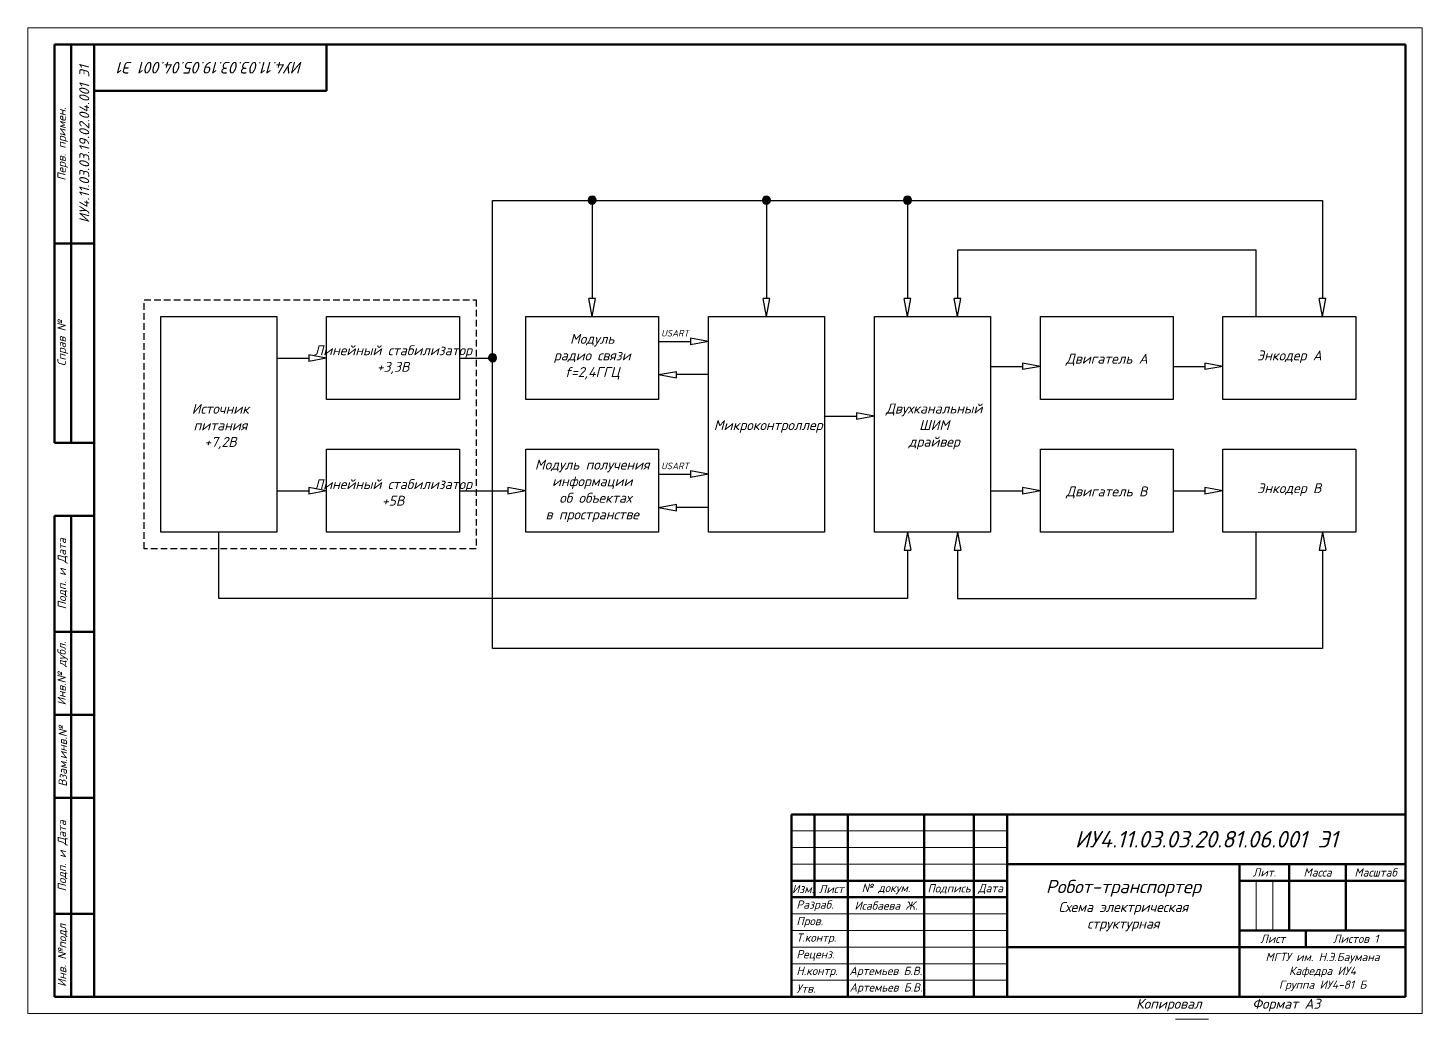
# Model space of a CAD drawing. Header units: millimetres. Extents: x 2470 to 6390, y 1560 to 2814.
# Drawn here: x 2470 to 2890, y 2218.3 to 2517 of the extents above; entities that cross this region are included whole.
import ezdxf

# ---------------------------------------------------------------- set-up
doc = ezdxf.new("R2010")
doc.units = ezdxf.units.MM
doc.linetypes.add('JIS_02_2.0', pattern=[3, 2, -1])
for name, color, linetype, lineweight in [('border', 7, 'Continuous', 70), ('Sheet', 7, 'Continuous', 30), ('Text', 7, 'Continuous', 18)]:
    doc.layers.add(name, color=color, linetype=linetype, lineweight=lineweight)
doc.styles.add('Main', font='isocpeur.ttf', dxfattribs={"oblique": 15, "height": 3})

msp = doc.modelspace()

# ---------------------------------------------------------------- hatches: boundary and pattern name
at = {"layer": 'Sheet'}
h = msp.add_hatch(color=256, dxfattribs=at)
h.dxf.hatch_style = 1
edge = h.paths.add_edge_path()
edge.add_line((2639.977, 2465.087), (2641.194, 2465.087))
edge.add_ellipse((2639.977, 2465.087), major_axis=(-1.217, 0), ratio=0.9999896, start_angle=90, end_angle=180, ccw=False)
edge.add_line((2639.977, 2463.87), (2639.977, 2465.087))
edge = h.paths.add_edge_path()
edge.add_ellipse((2639.977, 2465.087), major_axis=(-1.217, 0), ratio=0.9999896, start_angle=0, end_angle=90, ccw=False)
edge.add_line((2638.76, 2465.087), (2639.977, 2465.087))
edge.add_line((2639.977, 2465.087), (2639.977, 2463.87))
edge = h.paths.add_edge_path()
edge.add_ellipse((2639.977, 2465.087), major_axis=(-1.217, 0), ratio=0.9999896, start_angle=180, end_angle=360, ccw=False)
edge.add_line((2641.194, 2465.087), (2639.977, 2465.087))
edge.add_line((2639.977, 2465.087), (2638.76, 2465.087))
h = msp.add_hatch(color=256, dxfattribs=at)
h.dxf.hatch_style = 1
edge = h.paths.add_edge_path()
edge.add_line((2639.977, 2465.087), (2641.194, 2465.087))
edge.add_ellipse((2639.977, 2465.087), major_axis=(-1.217, 0), ratio=0.9999896, start_angle=90, end_angle=180, ccw=False)
edge.add_line((2639.977, 2463.87), (2639.977, 2465.087))
edge = h.paths.add_edge_path()
edge.add_ellipse((2639.977, 2465.087), major_axis=(-1.217, 0), ratio=0.9999896, start_angle=0, end_angle=90, ccw=False)
edge.add_line((2638.76, 2465.087), (2639.977, 2465.087))
edge.add_line((2639.977, 2465.087), (2639.977, 2463.87))
edge = h.paths.add_edge_path()
edge.add_ellipse((2639.977, 2465.087), major_axis=(-1.217, 0), ratio=0.9999896, start_angle=180, end_angle=360, ccw=False)
edge.add_line((2641.194, 2465.087), (2639.977, 2465.087))
edge.add_line((2639.977, 2465.087), (2638.76, 2465.087))
h = msp.add_hatch(color=256, dxfattribs=at)
h.dxf.hatch_style = 1
edge = h.paths.add_edge_path()
edge.add_line((2692.477, 2465.087), (2693.694, 2465.087))
edge.add_ellipse((2692.477, 2465.087), major_axis=(-1.217, 0), ratio=0.9999896, start_angle=90, end_angle=180, ccw=False)
edge.add_line((2692.477, 2463.87), (2692.477, 2465.087))
edge = h.paths.add_edge_path()
edge.add_ellipse((2692.477, 2465.087), major_axis=(-1.217, 0), ratio=0.9999896, start_angle=0, end_angle=90, ccw=False)
edge.add_line((2691.26, 2465.087), (2692.477, 2465.087))
edge.add_line((2692.477, 2465.087), (2692.477, 2463.87))
edge = h.paths.add_edge_path()
edge.add_ellipse((2692.477, 2465.087), major_axis=(-1.217, 0), ratio=0.9999896, start_angle=180, end_angle=360, ccw=False)
edge.add_line((2693.694, 2465.087), (2692.477, 2465.087))
edge.add_line((2692.477, 2465.087), (2691.26, 2465.087))
h = msp.add_hatch(color=256, dxfattribs=at)
h.dxf.hatch_style = 1
edge = h.paths.add_edge_path()
edge.add_line((2692.477, 2465.087), (2693.694, 2465.087))
edge.add_ellipse((2692.477, 2465.087), major_axis=(-1.217, 0), ratio=0.9999896, start_angle=90, end_angle=180, ccw=False)
edge.add_line((2692.477, 2463.87), (2692.477, 2465.087))
edge = h.paths.add_edge_path()
edge.add_ellipse((2692.477, 2465.087), major_axis=(-1.217, 0), ratio=0.9999896, start_angle=0, end_angle=90, ccw=False)
edge.add_line((2691.26, 2465.087), (2692.477, 2465.087))
edge.add_line((2692.477, 2465.087), (2692.477, 2463.87))
edge = h.paths.add_edge_path()
edge.add_ellipse((2692.477, 2465.087), major_axis=(-1.217, 0), ratio=0.9999896, start_angle=180, end_angle=360, ccw=False)
edge.add_line((2693.694, 2465.087), (2692.477, 2465.087))
edge.add_line((2692.477, 2465.087), (2691.26, 2465.087))
h = msp.add_hatch(color=256, dxfattribs=at)
h.dxf.hatch_style = 1
edge = h.paths.add_edge_path()
edge.add_line((2734.977, 2465.087), (2736.194, 2465.087))
edge.add_ellipse((2734.977, 2465.087), major_axis=(-1.217, 0), ratio=0.9999896, start_angle=90, end_angle=180, ccw=False)
edge.add_line((2734.977, 2463.87), (2734.977, 2465.087))
edge = h.paths.add_edge_path()
edge.add_ellipse((2734.977, 2465.087), major_axis=(-1.217, 0), ratio=0.9999896, start_angle=0, end_angle=90, ccw=False)
edge.add_line((2733.76, 2465.087), (2734.977, 2465.087))
edge.add_line((2734.977, 2465.087), (2734.977, 2463.87))
edge = h.paths.add_edge_path()
edge.add_ellipse((2734.977, 2465.087), major_axis=(-1.217, 0), ratio=0.9999896, start_angle=180, end_angle=360, ccw=False)
edge.add_line((2736.194, 2465.087), (2734.977, 2465.087))
edge.add_line((2734.977, 2465.087), (2733.76, 2465.087))
h = msp.add_hatch(color=256, dxfattribs=at)
h.dxf.hatch_style = 1
edge = h.paths.add_edge_path()
edge.add_line((2734.977, 2465.087), (2736.194, 2465.087))
edge.add_ellipse((2734.977, 2465.087), major_axis=(-1.217, 0), ratio=0.9999896, start_angle=90, end_angle=180, ccw=False)
edge.add_line((2734.977, 2463.87), (2734.977, 2465.087))
edge = h.paths.add_edge_path()
edge.add_ellipse((2734.977, 2465.087), major_axis=(-1.217, 0), ratio=0.9999896, start_angle=0, end_angle=90, ccw=False)
edge.add_line((2733.76, 2465.087), (2734.977, 2465.087))
edge.add_line((2734.977, 2465.087), (2734.977, 2463.87))
edge = h.paths.add_edge_path()
edge.add_ellipse((2734.977, 2465.087), major_axis=(-1.217, 0), ratio=0.9999896, start_angle=180, end_angle=360, ccw=False)
edge.add_line((2736.194, 2465.087), (2734.977, 2465.087))
edge.add_line((2734.977, 2465.087), (2733.76, 2465.087))
h = msp.add_hatch(color=256, dxfattribs=at)
h.dxf.hatch_style = 1
edge = h.paths.add_edge_path()
edge.add_line((2609.977, 2417.587), (2611.194, 2417.587))
edge.add_ellipse((2609.977, 2417.587), major_axis=(-1.217, 0), ratio=0.9999896, start_angle=90, end_angle=180, ccw=False)
edge.add_line((2609.977, 2416.37), (2609.977, 2417.587))
edge = h.paths.add_edge_path()
edge.add_ellipse((2609.977, 2417.587), major_axis=(-1.217, 0), ratio=0.9999896, start_angle=0, end_angle=90, ccw=False)
edge.add_line((2608.76, 2417.587), (2609.977, 2417.587))
edge.add_line((2609.977, 2417.587), (2609.977, 2416.37))
edge = h.paths.add_edge_path()
edge.add_ellipse((2609.977, 2417.587), major_axis=(-1.217, 0), ratio=0.9999896, start_angle=180, end_angle=360, ccw=False)
edge.add_line((2611.194, 2417.587), (2609.977, 2417.587))
edge.add_line((2609.977, 2417.587), (2608.76, 2417.587))
h = msp.add_hatch(color=256, dxfattribs=at)
h.dxf.hatch_style = 1
edge = h.paths.add_edge_path()
edge.add_line((2609.977, 2417.587), (2611.194, 2417.587))
edge.add_ellipse((2609.977, 2417.587), major_axis=(-1.217, 0), ratio=0.9999896, start_angle=90, end_angle=180, ccw=False)
edge.add_line((2609.977, 2416.37), (2609.977, 2417.587))
edge = h.paths.add_edge_path()
edge.add_ellipse((2609.977, 2417.587), major_axis=(-1.217, 0), ratio=0.9999896, start_angle=0, end_angle=90, ccw=False)
edge.add_line((2608.76, 2417.587), (2609.977, 2417.587))
edge.add_line((2609.977, 2417.587), (2609.977, 2416.37))
edge = h.paths.add_edge_path()
edge.add_ellipse((2609.977, 2417.587), major_axis=(-1.217, 0), ratio=0.9999896, start_angle=180, end_angle=360, ccw=False)
edge.add_line((2611.194, 2417.587), (2609.977, 2417.587))
edge.add_line((2609.977, 2417.587), (2608.76, 2417.587))

# ---------------------------------------------------------------- linework, layer by layer
at = {"layer": 'border', "lineweight": 18}
for p, q in [((2470, 2220), (2470, 2517)), ((2470, 2517), (2890, 2517)), ((2470, 2517), (2490, 2517)), ((2890, 2517), (2890, 2220)), ((2700, 2275), (2765, 2275)), ((2700, 2270), (2765, 2270)), ((2700, 2270), (2765, 2270)), ((2765, 2265), (2700, 2265)), ((2840, 2260), (2840, 2245)), ((2840, 2245), (2840, 2260)), ((2840, 2260), (2840, 2245)), ((2840, 2245), (2840, 2260)), ((2840, 2260), (2840, 2245)), ((2845, 2260), (2845, 2245)), ((2700, 2245), (2717, 2245)), ((2765, 2245), (2717, 2245)), ((2700, 2240), (2717, 2240)), ((2765, 2240), (2717, 2240)), ((2700, 2235), (2765, 2235)), ((2890, 2220), (2470, 2220)), ((2815.679, 2218.289), (2825.679, 2218.289))]:
    msp.add_line(p, q, dxfattribs=at)
at = {"layer": 'border', "lineweight": 70}
for p, q in [((2483, 2512), (2478, 2512)), ((2483, 2452), (2483, 2512)), ((2483, 2512), (2490, 2512)), ((2490, 2512), (2885, 2512)), ((2490, 2512), (2490, 2225)), ((2560, 2498), (2560, 2512)), ((2885, 2225), (2885, 2512)), ((2490, 2498), (2560, 2498)), ((2478, 2452), (2490, 2452)), ((2483, 2452), (2483, 2392)), ((2483, 2392), (2478, 2392)), ((2490, 2392), (2483, 2392)), ((2490, 2370), (2478, 2370)), ((2478, 2370), (2478, 2225)), ((2483, 2225), (2483, 2370)), ((2490, 2335), (2478, 2335)), ((2490, 2310), (2478, 2310)), ((2885, 2280), (2700, 2280)), ((2700, 2280), (2700, 2225)), ((2707, 2280), (2707, 2255)), ((2717, 2225), (2717, 2280)), ((2740, 2280), (2740, 2225)), ((2755, 2280), (2755, 2225)), ((2765, 2280), (2885, 2280)), ((2765, 2280), (2765, 2265)), ((2885, 2225), (2885, 2280)), ((2885, 2265), (2765, 2265)), ((2835, 2265), (2835, 2225)), ((2850, 2265), (2850, 2245)), ((2867, 2265), (2867, 2245)), ((2740, 2260), (2700, 2260)), ((2740, 2260), (2755, 2260)), ((2755, 2260), (2765, 2260)), ((2835, 2260), (2885, 2260)), ((2700, 2255), (2765, 2255)), ((2490, 2250), (2478, 2250)), ((2835, 2245), (2885, 2245)), ((2855, 2240), (2855, 2245)), ((2835, 2240), (2765, 2240)), ((2835, 2240), (2885, 2240)), ((2478, 2225), (2490, 2225)), ((2490, 2225), (2885, 2225)), ((2700, 2225), (2885, 2225))]:
    msp.add_line(p, q, dxfattribs=at)
at = {"layer": 'border'}
for p, q in [((2478, 2512), (2478, 2392)), ((2478, 2250), (2478, 2285)), ((2478, 2285), (2490, 2285)), ((2755, 2280), (2765, 2280)), ((2765, 2280), (2765, 2225)), ((2700, 2275), (2700, 2275)), ((2700, 2260), (2700, 2255)), ((2740, 2260), (2740, 2255)), ((2755, 2260), (2755, 2255)), ((2717, 2250), (2717, 2255)), ((2755, 2252.5), (2755, 2252.5)), ((2755, 2252.5), (2755, 2252.5)), ((2755, 2252.5), (2755, 2252.5)), ((2717, 2250), (2717, 2245)), ((2717, 2247.5), (2717, 2247.5)), ((2717, 2240), (2717, 2240))]:
    msp.add_line(p, q, dxfattribs=at)
at = {"layer": 'border', "lineweight": 40}
for p, q in [((2740, 2280), (2717, 2280)), ((2850, 2280), (2850, 2280)), ((2885, 2280), (2867, 2280)), ((2885, 2265), (2885, 2260)), ((2885, 2265), (2885, 2260)), ((2885, 2225), (2885, 2225))]:
    msp.add_line(p, q, dxfattribs=at)
at = {"layer": 'border', "lineweight": 20}
for p, q in [((2700, 2250), (2765, 2250)), ((2700, 2250), (2765, 2250)), ((2700, 2230), (2765, 2230)), ((2700, 2230), (2717, 2230)), ((2740, 2230), (2765, 2230))]:
    msp.add_line(p, q, dxfattribs=at)
at = {"layer": 'Sheet'}
for p, q in [((2610, 2417.5), (2610, 2465)), ((2610, 2465), (2860, 2465)), ((2640, 2465), (2640, 2435.409)), ((2692.5, 2465), (2692.5, 2435.409)), ((2735, 2465), (2735, 2435.409)), ((2860, 2465), (2860, 2435.409)), ((2750, 2450), (2750, 2435.409)), ((2840, 2450), (2750, 2450)), ((2840, 2430), (2840, 2450)), ((2640, 2430), (2639.002, 2435.409)), ((2640.998, 2435.409), (2639.002, 2435.409)), ((2640, 2430), (2640.998, 2435.409)), ((2692.5, 2430), (2691.502, 2435.409)), ((2693.498, 2435.409), (2691.502, 2435.409)), ((2692.5, 2430), (2693.498, 2435.409)), ((2735, 2430), (2734.002, 2435.409)), ((2735.998, 2435.409), (2734.002, 2435.409)), ((2735, 2430), (2735.998, 2435.409)), ((2750, 2430), (2749.002, 2435.409)), ((2750.998, 2435.409), (2749.002, 2435.409)), ((2750, 2430), (2750.998, 2435.409)), ((2860, 2430), (2859.002, 2435.409)), ((2860.998, 2435.409), (2859.002, 2435.409)), ((2860, 2430), (2860.998, 2435.409)), ((2675, 2422.5), (2669.591, 2423.498)), ((2669.591, 2423.498), (2669.591, 2421.502)), ((2660, 2422.5), (2669.591, 2422.5)), ((2675, 2422.5), (2669.591, 2421.502)), ((2545, 2417.5), (2554.591, 2417.5)), ((2560, 2417.5), (2554.591, 2418.498)), ((2554.591, 2418.498), (2554.591, 2416.502)), ((2560, 2417.5), (2554.591, 2416.502)), ((2600, 2417.5), (2610, 2417.5)), ((2610, 2330), (2610, 2417.5)), ((2760, 2415), (2769.591, 2415)), ((2775, 2415), (2769.591, 2415.998)), ((2769.591, 2415.998), (2769.591, 2414.002)), ((2775, 2415), (2769.591, 2414.002)), ((2815, 2415), (2824.591, 2415)), ((2830, 2415), (2824.591, 2415.998)), ((2824.591, 2415.998), (2824.591, 2414.002)), ((2830, 2415), (2824.591, 2414.002)), ((2660, 2412.5), (2665.409, 2413.498)), ((2660, 2412.5), (2665.409, 2411.502)), ((2665.409, 2411.502), (2665.409, 2413.498)), ((2675, 2412.5), (2665.409, 2412.5)), ((2710, 2400), (2719.591, 2400)), ((2725, 2400), (2719.591, 2400.998)), ((2719.591, 2400.998), (2719.591, 2399.002)), ((2725, 2400), (2719.591, 2399.002)), ((2660, 2382.5), (2669.591, 2382.5)), ((2675, 2382.5), (2669.591, 2383.498)), ((2669.591, 2383.498), (2669.591, 2381.502)), ((2675, 2382.5), (2669.591, 2381.502)), ((2545, 2377.5), (2554.591, 2377.5)), ((2560, 2377.5), (2554.591, 2378.498)), ((2554.591, 2378.498), (2554.591, 2376.502)), ((2560, 2377.5), (2554.591, 2376.502)), ((2600, 2377.5), (2614.591, 2377.5)), ((2620, 2377.5), (2614.591, 2378.498)), ((2614.591, 2378.498), (2614.591, 2376.502)), ((2620, 2377.5), (2614.591, 2376.502)), ((2760, 2377.5), (2769.591, 2377.5)), ((2775, 2377.5), (2769.591, 2378.498)), ((2769.591, 2378.498), (2769.591, 2376.502)), ((2775, 2377.5), (2769.591, 2376.502)), ((2815, 2377.5), (2824.591, 2377.5)), ((2830, 2377.5), (2824.591, 2378.498)), ((2824.591, 2378.498), (2824.591, 2376.502)), ((2830, 2377.5), (2824.591, 2376.502)), ((2660, 2372.5), (2665.409, 2373.498)), ((2665.409, 2371.502), (2665.409, 2373.498)), ((2660, 2372.5), (2665.409, 2371.502)), ((2675, 2372.5), (2665.409, 2372.5)), ((2527.5, 2345), (2527.5, 2365)), ((2735, 2365), (2734.002, 2359.591)), ((2735, 2365), (2735.998, 2359.591)), ((2750, 2365), (2749.002, 2359.591)), ((2750, 2365), (2750.998, 2359.591)), ((2840, 2345), (2840, 2365)), ((2860, 2365), (2859.002, 2359.591)), ((2860, 2365), (2860.998, 2359.591)), ((2734.002, 2359.591), (2735.998, 2359.591)), ((2735, 2359.591), (2735, 2345)), ((2749.002, 2359.591), (2750.998, 2359.591)), ((2750, 2359.591), (2750, 2345)), ((2859.002, 2359.591), (2860.998, 2359.591)), ((2860, 2359.591), (2860, 2347.5)), ((2735, 2345), (2527.5, 2345)), ((2750, 2345), (2840, 2345)), ((2860, 2347.5), (2860, 2330)), ((2860, 2330), (2610, 2330))]:
    msp.add_line(p, q, dxfattribs=at)
at = {"layer": 'Sheet', "linetype": 'JIS_02_2.0'}
msp.add_lwpolyline([(2605, 2360), (2505, 2360), (2505, 2435), (2605, 2435)], close=True, dxfattribs=at)
at = {"layer": 'Sheet'}
for points in [[(2510, 2430), (2545, 2430), (2545, 2365), (2510, 2365)], [(2560, 2430), (2600, 2430), (2600, 2405), (2560, 2405)], [(2620, 2430), (2660, 2430), (2660, 2405), (2620, 2405)], [(2675, 2430), (2710, 2430), (2710, 2365), (2675, 2365)], [(2725, 2430), (2760, 2430), (2760, 2365), (2725, 2365)], [(2775, 2430), (2815, 2430), (2815, 2405), (2775, 2405)], [(2830, 2430), (2870, 2430), (2870, 2405), (2830, 2405)], [(2560, 2390), (2600, 2390), (2600, 2365), (2560, 2365)], [(2620, 2390), (2660, 2390), (2660, 2365), (2620, 2365)], [(2775, 2390), (2815, 2390), (2815, 2365), (2775, 2365)], [(2830, 2390), (2870, 2390), (2870, 2365), (2830, 2365)]]:
    msp.add_lwpolyline(points, close=True, dxfattribs=at)
for centre, start, end in [((2639.977, 2465.087), 0, 180), ((2639.977, 2465.087), 0, 180), ((2639.977, 2465.087), 0, 180), ((2692.477, 2465.087), 0, 180), ((2692.477, 2465.087), 0, 180), ((2692.477, 2465.087), 0, 180), ((2734.977, 2465.087), 0, 180), ((2734.977, 2465.087), 0, 180), ((2734.977, 2465.087), 0, 180), ((2639.977, 2465.087), 180, 0), ((2639.977, 2465.087), 180, 0), ((2639.977, 2465.087), 180, 0), ((2692.477, 2465.087), 180, 0), ((2692.477, 2465.087), 180, 0), ((2692.477, 2465.087), 180, 0), ((2734.977, 2465.087), 180, 0), ((2734.977, 2465.087), 180, 0), ((2734.977, 2465.087), 180, 0), ((2609.977, 2417.587), 0, 180), ((2609.977, 2417.587), 0, 180), ((2609.977, 2417.587), 0, 180), ((2609.977, 2417.587), 180, 0), ((2609.977, 2417.587), 180, 0), ((2609.977, 2417.587), 180, 0)]:
    msp.add_arc(centre, 0.635, start, end, dxfattribs=at)
at = {"layer": 'Sheet', "extrusion": (0, 0, -1)}
for centre in [(2639.977, 2465.087), (2639.977, 2465.087), (2692.477, 2465.087), (2692.477, 2465.087), (2734.977, 2465.087), (2734.977, 2465.087), (2609.977, 2417.587), (2609.977, 2417.587)]:
    msp.add_ellipse(centre, major_axis=(-1.217, 0), ratio=0.9999896, dxfattribs=at)
at = {"layer": 'Text'}
msp.add_line((2815, 2220), (2880, 2220), dxfattribs=at)

# ---------------------------------------------------------------- texts
at = {"layer": 'border', "attachment_point": 5, "style": 'Main'}
for s, width, heights, insert, char_height, rotation in [('\\pxqc;ИУ4.11.03.03.19.02.04.001 Э1', 54.21908, [3], (2486.981, 2482), 3, 90), ('\\pxqc;ИУ4.11.03.03.19.05.04.001 Э1', 116.93347, [12.033], (2525, 2505), 3.5, 180)]:
    msp.add_mtext_dynamic_manual_height_columns(s, width=width, gutter_width=66.064, heights=heights, dxfattribs=dict(at, insert=insert, char_height=char_height, rotation=rotation))
at = {"layer": 'border', "lineweight": 70, "char_height": 2.5, "attachment_point": 5, "rotation": 90, "style": 'Main'}
for s, width, heights, insert in [('\\pxqc;Перв. примен.', 30.37405, [0], (2480.5, 2482)), ('\\pxqc;Справ №', 17.85188, [0], (2480.5, 2422)), ('\\pxqc;Подп. и Дата', 27.71565, [0], (2480.5, 2352.5)), ('Инв.№ дубл.', 25.15279, [0], (2480.5, 2322.5)), ('\\pxqc,t4;Взам.инв.№', 27.09632, [0], (2480.5, 2297.5)), ('\\pxqc;Подп. и Дата', 27.71565, [0], (2480.5, 2267.5)), ('\\pxqc;Инв. №подл', 24.3376, [10.701], (2480.5, 2237.49))]:
    msp.add_mtext_dynamic_manual_height_columns(s, width=width, gutter_width=15, heights=heights, dxfattribs=dict(at, insert=insert))
at = {"layer": 'border', "style": 'Main'}
for s, width, gutter_width, heights, insert, char_height, attachment_point in [('{\\H1.66667x;ИУ4.11.03.03.20.81.06.001 Э1}', 120, 66.064, [15], (2825, 2272.5), 3, 5), ('\\pxqc;{\\H1.33333x;Робот-транспортер\\P}Схема электрическая \\Pструктурная ', 60, 66.064, [0], (2800, 2252.5), 3, 5), ('Изм.', 2.5, 12.5, [0], (2703.5, 2257.5), 2.5, 5), ('\\pxqc;Лист', 5.19616, 12.5, [0], (2712, 2257.5), 2.5, 5), ('\\pxqc;Подпись', 5, 12.5, [0], (2747.5, 2257.5), 2.5, 5), ('Пров.', 7.5, 12.5, [0], (2701.5, 2247.507), 2.5, 4), ('\\pxqc;Лист', 2.5, 12.5, [0], (2845, 2242.5), 2.5, 5), ('Реценз.', 2.5, 12.5, [0], (2701.5, 2237.499), 2.5, 4), ('\\pxqc;МГТУ им. Н.Э.Баумана\\P\\pq*;Кафедра ИУ4\\P\\pqc;Группа ИУ4-81 Б', 47.99945, 66.064, [14.024], (2860, 2232.5), 2.5, 5), ('\\pxqc;Копировал ', 70, 15, [0], (2813.717, 2222.51), 3, 5), ('\\pxql;  Формат А3', 50, 15, [0], (2860, 2222.5), 3, 5)]:
    msp.add_mtext_dynamic_manual_height_columns(s, width=width, gutter_width=gutter_width, heights=heights, dxfattribs=dict(at, insert=insert, char_height=char_height, attachment_point=attachment_point))
at = {"layer": 'border', "char_height": 2.5, "style": 'Main'}
for s, insert, attachment_point in [('\\pxqc;Лит.', (2842.5, 2262.5), 5), ('\\pxqc;Дата', (2760, 2257.5), 5), ('Разраб.', (2701.5, 2252.472), 4), ('\\pxqc;Исабаева Ж.', (2728.5, 2252.5), 5), ('Т.контр.', (2701.5, 2242.5), 4), ('\\pxqc;Листов 1 ', (2870, 2242.5), 5), ('Н.контр.', (2701.5, 2232.5), 4), ('Артемьев Б.В.', (2728.434, 2232.5), 5), ('Утв.', (2701.5, 2227.5), 4), ('Артемьев Б.В.', (2728.5, 2227.5), 5)]:
    msp.add_mtext(s, dxfattribs=dict(at, insert=insert, attachment_point=attachment_point))
at = {"layer": 'border', "char_height": 2.5, "attachment_point": 5, "style": 'Main'}
for s, insert, width in [('\\pxqc;Масса', (2858.5, 2262.5), 8.80675), ('\\pxqc;Масштаб', (2876, 2262.5), 12.13842), ('\\pxqc;№ докум.', (2728.5, 2257.5), 22.84084)]:
    msp.add_mtext(s, dxfattribs=dict(at, insert=insert, width=width))
at = {"layer": 'Text', "lineweight": 70, "attachment_point": 5, "style": 'Main'}
for s, insert, char_height in [('Модуль \\Pрадио связи\\Pf=2,4ГГЦ', (2640, 2417.88), 3), ('USART', (2664.911, 2424.988), 2), ('Линейный стабилизатор\\P+3,3В', (2580, 2417), 3), ('Энкодер A', (2850, 2417.88), 3), ('Двигатель A', (2795, 2417), 3), ('Источник \\Pпитания \\P+7,2В', (2528, 2396.881), 3), ('Двухканальный \\PШИМ\\Pдрайвер', (2743, 2396.881), 3), ('Микроконтроллер', (2693, 2396.881), 3), ('Модуль получения \\Pинформации\\P об объектах \\Pв пространстве', (2640, 2377.471), 3), ('USART', (2664.911, 2384.988), 2), ('Линейный стабилизатор\\P+5В', (2580, 2377), 3), ('Двигатель B', (2795, 2377), 3), ('Энкодер B', (2850, 2377.88), 3)]:
    msp.add_mtext_dynamic_manual_height_columns(s, width=45, gutter_width=15, heights=[0], dxfattribs=dict(at, insert=insert, char_height=char_height))

doc.saveas('drawing.dxf')
